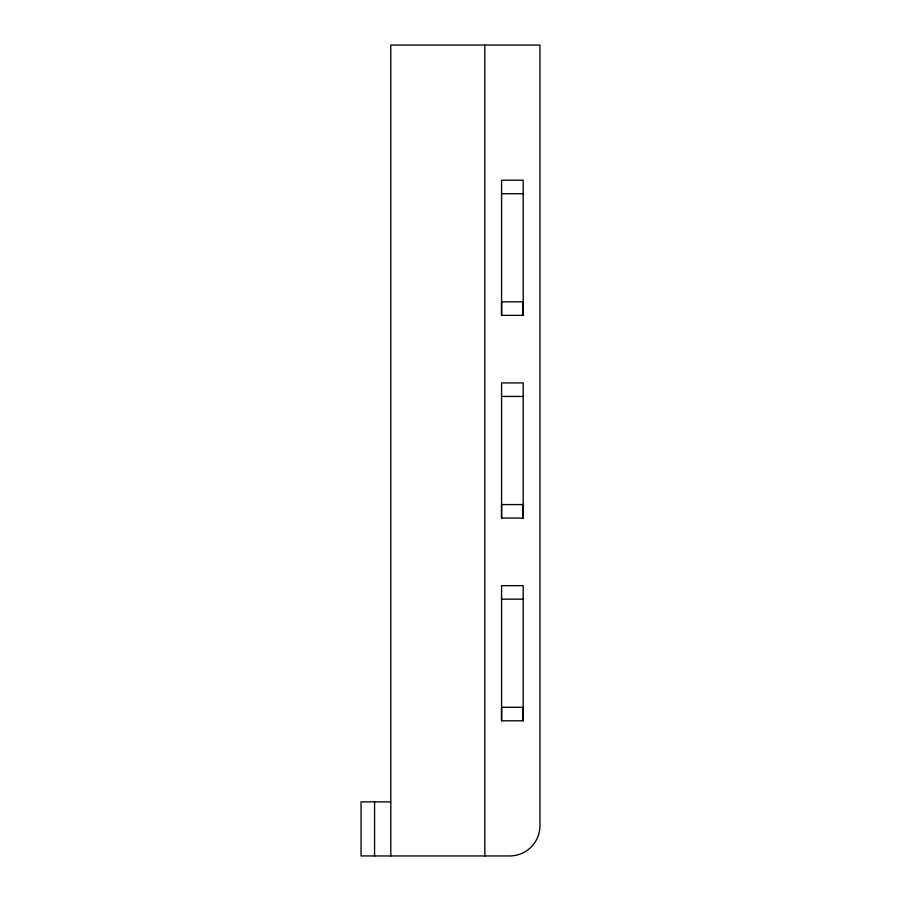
<?xml version="1.0" encoding="UTF-8"?>
<svg xmlns="http://www.w3.org/2000/svg" width="901" height="901" viewBox="0 0 901 901"><rect width="100%" height="100%" fill="white"/><g stroke="black" fill="none" stroke-linecap="round" stroke-linejoin="round"><path stroke-width="1.35" d="M484.817 855.95L484.817 45.05M501.564 720.8L501.564 707.285L523.188 707.285L523.188 720.8L501.564 720.8L501.564 585.65L523.188 585.65L523.188 720.8M501.564 518.075L501.564 504.56L523.188 504.56L523.188 518.075L501.564 518.075L501.564 382.925L523.188 382.925L523.188 518.075M501.564 315.35L501.564 301.835L523.188 301.835L523.188 315.35L501.564 315.35L501.564 180.2L523.188 180.2L523.188 315.35M501.564 193.715L523.188 193.715M501.564 396.44L523.188 396.44M501.564 599.165L523.188 599.165M390.786 801.89L361.053 801.89L361.053 855.95L509.718 855.95A30.217 30.217 0 0 0 539.947 825.733L539.947 45.05L390.786 45.05L390.786 855.95M374.568 801.89L374.568 855.95"/></g></svg>
